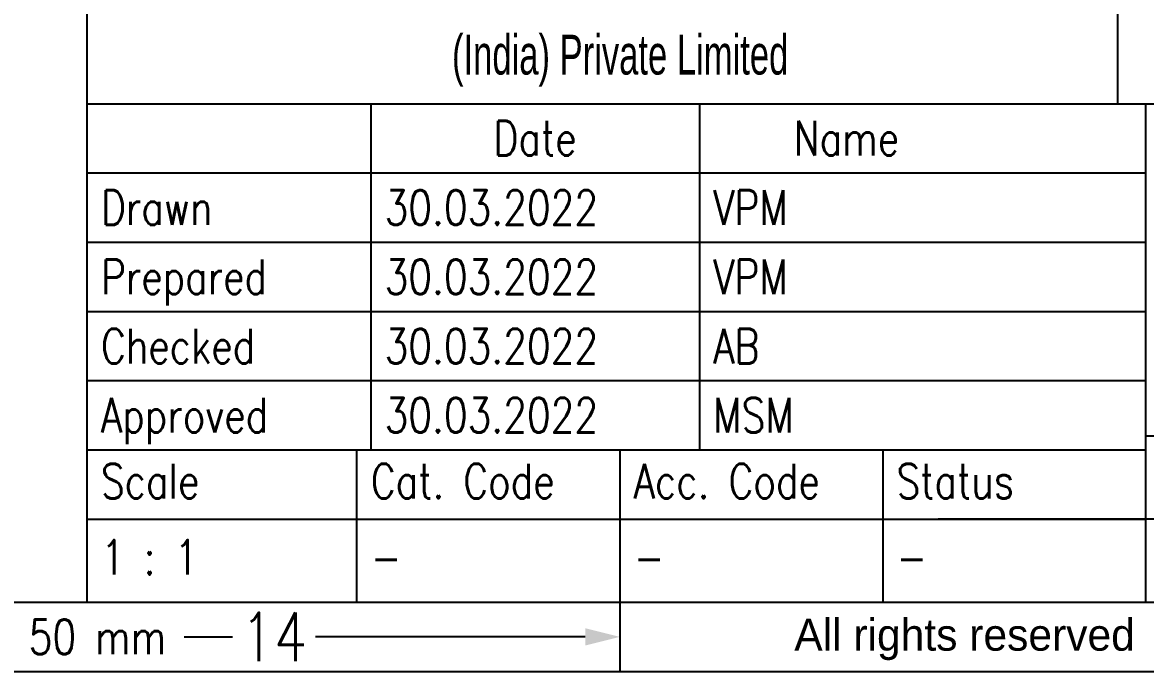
# Model space of a CAD drawing. Header units: inches. Extents: x -1857 to 102279, y -619 to 72932.
# Drawn here: x 82012 to 92063, y 0 to 5803 of the extents above; entities that cross this region are included whole.
import ezdxf
from ezdxf.enums import TextEntityAlignment as Align

# ---------------------------------------------------------------- set-up
doc = ezdxf.new("R2010")
doc.units = ezdxf.units.IN
doc.header["$MEASUREMENT"] = 0
doc.styles.add('ROMANS', font='romans.shx', dxfattribs={"width": 0.85})
doc.styles.add('TKTypeRegular', font='')
doc.styles.get('TKTypeRegular').set_extended_font_data('TKTypeRegular')

# ---------------------------------------------------------------- blocks, each defined once
blk = doc.blocks.new('T NYR C')
at = {"linetype": 'Continuous'}
blk.add_line((-12320, 800), (-12320, 46720), dxfattribs=at)
for p, q in [((-6360, 3680), (-6360, 8000)), ((-12320, 3680), (-400, 3680)), ((-10680, 3680), (-10680, 1680)), ((-8780, 3680), (-8780, 1680)), ((-6200, 3680), (-6200, 800)), ((-12320, 3280), (-6200, 3280)), ((-12320, 2880), (-6200, 2880)), ((-12320, 2480), (-6200, 2480)), ((-12320, 2080), (-6200, 2080)), ((-400, 1760), (-6200, 1760)), ((-12320, 1680), (-6200, 1680)), ((-10760, 800), (-10760, 1680)), ((-9240, 1680), (-9240, 800)), ((-7720, 1680), (-7720, 800)), ((-12320, 1280), (-6200, 1280)), ((-400, 1280), (-7400, 1280)), ((-65280, 800), (-400, 800)), ((-9240, 800), (-9240, 400)), ((-11760, 600), (-11480, 600)), ((-9440, 600), (-11000, 600)), ((-65680, 400), (0, 400))]:
    blk.add_line(p, q)
blk.add_solid([(-9440, 650), (-9240, 600), (-9440, 650), (-9440, 550)])
for s, height, style, width, p in [('(India) Private Limited', 230, 'TKTypeRegular', 0.65, (-9238.1, 3848.2)), ('Date', 200, 'ROMANS', 0.8, (-9730, 3380)), ('Name', 200, 'ROMANS', 0.8, (-7930, 3380))]:
    blk.add_text(s, height=height, dxfattribs=dict(style=style, width=width)).set_placement(p, align=Align.CENTER)
at = {"style": 'ROMANS', "width": 0.8}
for s, p in [('Drawn', (-12240, 2980)), ('Prepared', (-12240, 2580)), ('Checked', (-12240, 2180)), ('Approved', (-12240, 1780)), ('Scale', (-12240, 1400)), ('Cat. Code', (-10680, 1400)), ('Acc. Code', (-9160, 1400)), ('Status', (-7640, 1400))]:
    blk.add_text(s, height=200, dxfattribs=at).set_placement(p)
at = {"color": 1, "style": 'ROMANS', "width": 0.8}
for s, p in [('30.03.2022', (-10600, 2980)), ('VPM', (-8700, 2980)), ('30.03.2022', (-10600, 2580)), ('VPM', (-8700, 2580)), ('30.03.2022', (-10600, 2180)), ('AB', (-8700, 2180)), ('30.03.2022', (-10600, 1780)), ('MSM', (-8700, 1780)), ('1 : 1', (-12240, 960)), ('-', (-10680, 960)), ('-', (-9160, 960)), ('-', (-7640, 960))]:
    blk.add_text(s, height=200, dxfattribs=at).set_placement(p)
at = {"style": 'ROMANS', "width": 0.8}
blk.add_text('14', height=280, dxfattribs=at).set_placement((-11240, 600), align=Align.MIDDLE_CENTER)
blk.add_text('50 mm', height=200, dxfattribs=at).set_placement((-12260, 600), align=Align.MIDDLE)
at = {"style": 'TKTypeRegular'}
blk.add_text('All rights reserved', height=184, dxfattribs=at).set_placement((-7246.7, 520.3), align=Align.CENTER)

msp = doc.modelspace()

# ---------------------------------------------------------------- block references
at = {"xscale": 1.547802328857303, "yscale": 1.547802328857303, "zscale": 1.547802328857303}
msp.add_blockref('T NYR C', (101660, -619), dxfattribs=at)

doc.saveas('drawing.dxf')
